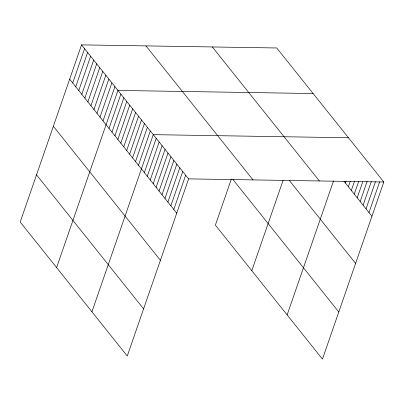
<?xml version="1.0" encoding="UTF-8"?>
<svg xmlns="http://www.w3.org/2000/svg" width="404" height="404" viewBox="0 0 404 404"><rect width="100%" height="100%" fill="white"/><g stroke="black" fill="none" stroke-linecap="round" stroke-linejoin="round"><path stroke-width="0.61" d="M81.542 44.869L20.2 222.013L127.265 356.025L188.607 178.876L81.542 44.869L276.735 47.975L383.8 181.987L322.458 359.131L215.393 225.124L231.315 179.149M72.71 82.931L84.577 48.667M75.745 86.729L87.607 52.459M78.775 90.526L90.642 56.257M81.81 94.324L93.677 60.055M84.845 98.122L96.713 63.852M87.88 101.914L99.743 67.65M90.91 105.712L102.778 71.447M93.945 109.509L105.813 75.245M96.98 113.307L108.843 79.043M100.01 117.104L111.878 82.835M103.045 120.902L114.913 86.633M56.6 267.579L117.943 90.43L313.14 93.541M109.024 128.381L120.887 94.117M111.969 132.068L123.831 97.803M114.913 135.754L126.775 101.485M117.857 139.441L129.719 105.171M120.801 143.122L132.663 108.858M123.745 146.809L135.608 112.544M126.689 150.495L138.552 116.226M129.633 154.182L141.496 119.912M132.578 157.863L144.44 123.599M135.522 161.549L147.389 127.285M138.466 165.236L150.333 130.967M91.93 311.802L153.278 134.653L348.47 137.764M144.354 172.604L156.222 138.34M147.298 176.29L159.166 142.026M150.243 179.977L162.11 145.708M153.187 183.663L165.054 149.394M156.131 187.345L167.998 153.081M159.075 191.031L170.942 156.767M162.019 194.718L173.887 160.449M164.963 198.404L176.831 164.135M167.907 202.086L179.775 167.822M170.852 205.772L182.719 171.508M173.796 209.459L185.663 175.19M251.793 270.685L283.078 180.356M287.128 314.908L333.542 180.871M345.435 183.083L346.051 181.31M348.379 186.769L350.223 181.452M351.323 190.456L354.596 181.002M354.268 194.137L358.767 181.143M357.212 197.824L362.736 181.871M360.156 201.51L367.115 181.421M363.1 205.197L371.286 181.563M366.044 208.883L375.457 181.704M368.988 212.565L379.629 181.845M188.607 178.876L383.8 181.987M343.966 181.239L371.933 216.251M212.322 46.95L319.387 180.957M289.36 180.482L355.606 263.403M145.955 45.894L253.02 179.901M232.861 179.396L338.784 311.979M69.675 79.133L176.74 213.145M53.348 126.285L160.413 260.292M36.527 174.866L143.592 308.873"/></g></svg>
